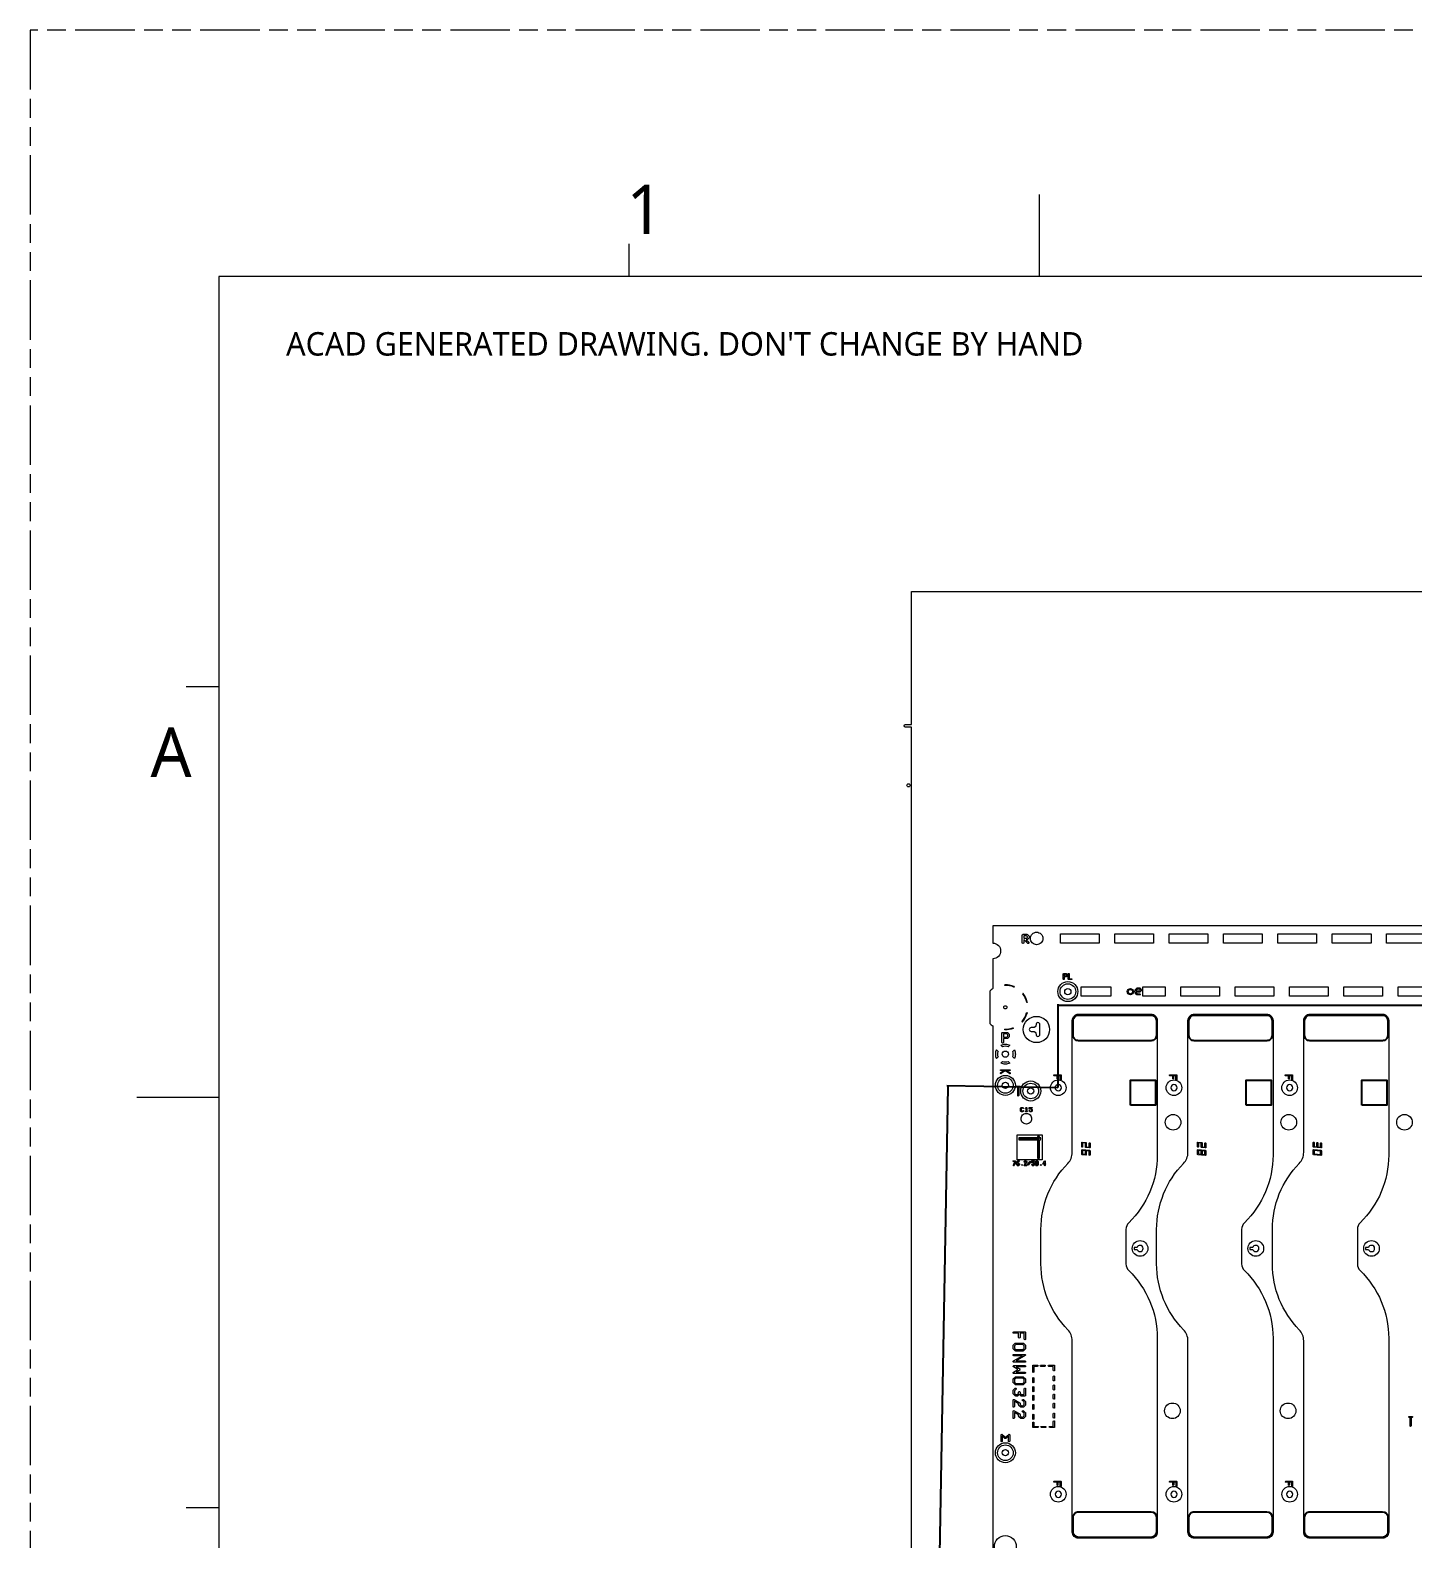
# Model space of a CAD drawing. Extents: x 2864 to 3941, y 2420 to 3182.
# Drawn here: x 2864.4 to 3085.6, y 2940.5 to 3181.8 of the extents above; entities that cross this region are included whole.
import ezdxf

# ---------------------------------------------------------------- set-up
doc = ezdxf.new("R2010")
doc.units = 0
doc.linetypes.add('PHANTOM', pattern=[29.5, 9.5, -1.5, 3, -1.5, 3, -1.5, 9.5])
doc.layers.get('0').update_dxf_attribs({"lineweight": 0})
doc.layers.get('Defpoints').update_dxf_attribs({"lineweight": 0})
for name, color, linetype in [('barcodea-t_layer0', 1, 'Continuous'), ('OUTLINE', 1, 'Continuous'), ('susa-t_layer1', 2, 'Continuous'), ('鵬鼎', 5, 'Continuous')]:
    doc.layers.add(name, color=color, linetype=linetype)
for name, color, linetype, lineweight in [('DIM', 100, 'Continuous', 15), ('備註', 1, 'Continuous', 0), ('尺寸線', 3, 'Continuous', 0)]:
    doc.layers.add(name, color=color, linetype=linetype, lineweight=lineweight)
doc.styles.get("Standard").update_dxf_attribs({"font": 'SIMPLEX.SHX', "height": 2.7})
doc.dimstyles.get("Standard").update_dxf_attribs({"dimtxt": 6, "dimasz": 0.18, "dimexe": 0.18, "dimexo": 0.0625, "dimgap": 0.09, "dimtad": 0, "dimtih": 1, "dimtoh": 1, "dimdec": 4, "dimzin": 0, "dimdsep": 46, "dimtxsty": 'Standard', "dimcen": 0.09, "dimadec": 0, "dimazin": 0, "dimtfac": 1, "dimtdec": 4, "dimtofl": 0, "dimtmove": 0, "dimatfit": 3, "dimfxl": 0, "dimtolj": 1, "dimtzin": 0, "dimarcsym": 0})

# ---------------------------------------------------------------- blocks, each defined once
blk = doc.blocks.new('*D20')
at = {"layer": 'Defpoints', "color": 0, "linetype": 'Continuous'}
for p in [(3028.9, 3012.66), (3005.49, 2691.29), (3023.15, 2690.97)]:
    blk.add_point(p, dxfattribs=at)
at = {"layer": '尺寸線', "color": 0, "linetype": 'Continuous', "lineweight": -2}
for p, q in [((3011.24, 3012.79), (3008.4, 2853.57)), ((3028.84, 3012.66), (3011.07, 3012.98)), ((3005.5, 2691.47), (3008.34, 2850.69)), ((3023.09, 2690.97), (3005.31, 2691.29))]:
    blk.add_line(p, q, dxfattribs=at)
at = {"layer": '尺寸線', "color": 0, "linetype": 'Continuous'}
for points in [[(3011.27, 3012.79), (3011.21, 3012.79), (3011.25, 3012.97)], [(3005.47, 2691.47), (3005.53, 2691.47), (3005.49, 2691.29)]]:
    blk.add_solid(points, dxfattribs=at)
at = {"layer": '尺寸線', "color": 0, "linetype": 'Continuous', "insert": (3008.37, 2852.13), "char_height": 2.7, "attachment_point": 5}
blk.add_mtext('\\A1;321.7382', dxfattribs=at)
blk = doc.blocks.new('*D21')
at = {"layer": 'Defpoints', "color": 0, "linetype": 'Continuous'}
for p in [(3248.92, 3025.86), (3028.9, 3012.66), (3248.92, 3012.66)]:
    blk.add_point(p, dxfattribs=at)
at = {"layer": '尺寸線', "color": 0, "linetype": 'Continuous', "lineweight": -2}
for p, q in [((3028.9, 3012.72), (3028.9, 3026.04)), ((3029.08, 3025.86), (3129.56, 3025.86)), ((3248.74, 3025.86), (3148.26, 3025.86)), ((3248.92, 3012.72), (3248.92, 3026.04))]:
    blk.add_line(p, q, dxfattribs=at)
at = {"layer": '尺寸線', "color": 0, "linetype": 'Continuous'}
for points in [[(3029.08, 3025.89), (3029.08, 3025.83), (3028.9, 3025.86)], [(3248.74, 3025.83), (3248.74, 3025.89), (3248.92, 3025.86)]]:
    blk.add_solid(points, dxfattribs=at)
at = {"layer": '尺寸線', "color": 0, "linetype": 'Continuous', "insert": (3138.91, 3025.86), "char_height": 2.7, "attachment_point": 5}
blk.add_mtext('\\A1;220.0200', dxfattribs=at)

msp = doc.modelspace()

# ---------------------------------------------------------------- linework, layer by layer
at = {"lineweight": 0}
for p, q in [((3025.90574, 3142.38933), (3025.90574, 3155.51673)), ((2960.26874, 3142.38933), (2960.26874, 3147.64029)), ((3908.06702, 3142.38933), (2894.63174, 3142.38933)), ((2894.63174, 3142.38933), (2894.63174, 2441.38617)), ((2894.63174, 3076.75233), (2889.38078, 3076.75233)), ((2894.63174, 3011.11533), (2881.50434, 3011.11533)), ((2894.63174, 2945.47833), (2889.38078, 2945.47833))]:
    msp.add_line(p, q, dxfattribs=at)
for p, q in [((3021.88394, 3017.33716), (3021.61735, 3017.60374)), ((3019.67591, 3015.03873), (3020.19784, 3015.39868)), ((3021.94667, 3000.86261), (3021.71359, 3000.86261)), ((3026.692, 3000.68104), (3026.61325, 3000.53228)), ((3021.7391, 2968.96339), (3023.16132, 2969.805)), ((3021.7391, 2967.16338), (3022.46309, 2967.59182))]:
    msp.add_line(p, q)
at = {"linetype": 'Continuous'}
for points in [[(3004.44397, 2630.33466, -1), (3004.44397, 2630.73466), (3005.44397, 2630.73466), (3005.44397, 2662.53466), (3005.44397, 2850.33466), (3004.44397, 2850.33466, -1), (3004.44397, 2850.73466), (3005.44397, 2850.73466), (3005.44397, 3038.53466), (3005.44397, 3070.33466), (3004.44397, 3070.33466, -1), (3004.44397, 3070.73466), (3005.44397, 3070.73466), (3005.44397, 3092.03466), (3018.44397, 3092.03466), (3272.44397, 3092.03466), (3285.44397, 3092.03466), (3285.44397, 3070.73466), (3286.44397, 3070.73466, -1), (3286.44397, 3070.33466), (3285.44397, 3070.33466), (3285.44397, 3038.53466)], [(3272.44397, 3038.53466), (3018.44397, 3038.53466), (3018.44397, 3035.78466, -0.414215), (3019.69397, 3034.53466, -0.414215), (3018.44397, 3033.28466), (3018.44397, 3028.52798, 0.044688), (3017.94397, 3028.12502), (3017.94397, 3022.94429, 0.044688), (3018.44397, 3022.54133), (3018.44397, 2900.98126)], [(3023.15998, 3035.83172), (3023.15998, 3036.45258), (3023.15998, 3037.07345, -0.414226), (3023.28497, 3037.19845), (3023.90584, 3037.19845, -0.200077), (3023.99461, 3037.16145), (3024.20079, 3036.95527, -0.200077), (3024.23779, 3036.86649), (3024.23779, 3036.65954, -0.200077), (3024.20079, 3036.57077), (3023.99461, 3036.36458, -0.200077), (3023.90584, 3036.32759), (3023.79371, 3036.32759)], [(3023.79371, 3036.32759), (3024.20118, 3035.92011, -1), (3024.0244, 3035.74334), (3023.44015, 3036.32759), (3023.40997, 3036.32759), (3023.40997, 3035.83172, -1), (3023.15998, 3035.83172)], [(3021.85242, 3028.8477, -1), (3021.8133, 3028.75567, 0.104909), (3020.38753, 3029.0342, -1), (3020.38592, 3029.13419)], [(3023.95191, 3026.3436, -1), (3023.85446, 3026.32113, 0.106282), (3023.22989, 3027.65329)], [(3023.11354, 3023.27116, 0.111014), (3023.82541, 3024.6314, -1), (3023.92202, 3024.60559)], [(3019.00401, 3018.73216), (3019.2706, 3018.46557, 0.088223), (3019.19397, 3018.03466, 0.088221), (3019.2706, 3017.60374), (3019.00401, 3017.33716)], [(3019.74647, 3019.47462, -0.113254), (3020.44397, 3019.63466, -0.113254), (3021.14148, 3019.47462)], [(3021.14148, 3019.47462), (3020.87489, 3019.20803, 0.088223), (3020.44397, 3019.28466, 0.088221), (3020.01306, 3019.20803), (3019.74647, 3019.47462)], [(3021.61735, 3017.60374, 0.088223), (3021.69397, 3018.03466, 0.088221), (3021.61735, 3018.46557), (3021.88394, 3018.73216)], [(3021.88394, 3018.73216, -0.113254), (3022.04397, 3018.03466, -0.113254), (3021.88394, 3017.33716)], [(3019.74647, 3016.5947), (3020.01306, 3016.86128, 0.088223), (3020.44397, 3016.78466, 0.088221), (3020.87489, 3016.86128), (3021.14148, 3016.5947)], [(3021.14148, 3016.5947, -0.113255), (3020.44397, 3016.43466, -0.113253), (3019.74647, 3016.5947)], [(3020.19784, 3015.39868), (3019.71849, 3015.39868, -1), (3019.71849, 3015.54868), (3021.15889, 3015.54868, -1), (3021.15889, 3015.39868), (3020.67954, 3015.39868)], [(3020.67954, 3015.39868), (3021.20147, 3015.03873, -1), (3021.11631, 3014.91525), (3020.43869, 3015.38257), (3019.76107, 3014.91525, -1), (3019.67591, 3015.03873)], [(3023.75612, 3009.34617), (3023.74214, 3009.33218, -1), (3023.67143, 3009.40289)], [(3023.80612, 3008.82085), (3023.70678, 3008.82085, -1), (3023.70678, 3008.92085), (3023.75612, 3008.92085), (3023.75612, 3009.34617)], [(3023.67143, 3009.40289), (3023.77061, 3009.50208, -0.669786), (3023.85612, 3009.46687), (3023.85612, 3008.92085), (3023.90546, 3008.92085, -1), (3023.90546, 3008.82085), (3023.80612, 3008.82085)], [(3021.71359, 3000.86261, -1), (3021.71359, 3000.98261), (3022.03116, 3000.98261, -0.519146), (3022.08805, 3000.90264), (3021.84964, 3000.22715, -1), (3021.73648, 3000.26709), (3021.94667, 3000.86261)], [(3023.4593, 3000.27266), (3023.61824, 3000.61041, -0.291832), (3023.67281, 3000.64487), (3023.72092, 3000.64487), (3023.77147, 3000.71649), (3023.77147, 3000.79099), (3023.72092, 3000.86261), (3023.62415, 3000.86261), (3023.56261, 3000.77543, -1), (3023.46457, 3000.84463), (3023.54384, 3000.95692, -0.245285), (3023.59306, 3000.98261), (3023.752, 3000.98261, -0.245298), (3023.80122, 3000.95692), (3023.88028, 3000.84492, -0.156461), (3023.89147, 3000.81003), (3023.89147, 3000.69745, -0.156474), (3023.88028, 3000.66256), (3023.80122, 3000.55055, -0.245285), (3023.752, 3000.52487), (3023.71061, 3000.52487), (3023.60814, 3000.30712)], [(3023.60814, 3000.30712), (3023.83147, 3000.30712, -1), (3023.83147, 3000.18712), (3023.51387, 3000.18712, -0.551305), (3023.4593, 3000.27266)], [(3023.16132, 2969.805), (3021.79497, 2969.805, -1), (3021.79497, 2970.025), (3023.56318, 2970.025, -0.763679), (3023.61906, 2969.82025), (3022.19684, 2968.97864)], [(3022.19684, 2968.97864), (3023.56318, 2968.97864, -1), (3023.56318, 2968.75864), (3021.79497, 2968.75864, -0.763679), (3021.7391, 2968.96339)], [(3022.46309, 2967.59182), (3021.7391, 2968.02025, -0.763685), (3021.79497, 2968.225), (3023.56318, 2968.225, -1), (3023.56318, 2968.005), (3022.19684, 2968.005)], [(3022.19684, 2968.005), (3022.7351, 2967.68648, -0.570233), (3022.7351, 2967.49715), (3022.19684, 2967.17864)], [(3022.19684, 2967.17864), (3023.56318, 2967.17864, -1), (3023.56318, 2966.95864), (3021.79497, 2966.95864, -0.763685), (3021.7391, 2967.16338)], [(3021.68497, 2961.66864), (3021.68497, 2962.715, -0.581453), (3021.85113, 2962.80958), (3022.73495, 2962.28657, -0.26551), (3022.78907, 2962.19182), (3022.78907, 2961.97967), (3023.01556, 2961.77864), (3023.2267, 2961.77864), (3023.45319, 2961.97967), (3023.45319, 2962.40396), (3023.19546, 2962.63273, -1), (3023.3415, 2962.79726), (3023.6362, 2962.53567, -0.214498), (3023.67318, 2962.45338), (3023.67318, 2961.93025, -0.214498), (3023.6362, 2961.84796), (3023.3415, 2961.58637, -0.183593), (3023.26846, 2961.55864), (3022.9738, 2961.55864, -0.183593), (3022.90076, 2961.58637), (3022.60606, 2961.84796, -0.214498), (3022.56908, 2961.93025), (3022.56908, 2962.12909), (3021.90497, 2962.52209)], [(3021.90497, 2962.52209), (3021.90497, 2961.66864, -1), (3021.68497, 2961.66864)], [(3021.68497, 2959.86864), (3021.68497, 2960.915, -0.581453), (3021.85113, 2961.00958), (3022.73495, 2960.48657, -0.26551), (3022.78907, 2960.39182), (3022.78907, 2960.17967), (3023.01556, 2959.97863), (3023.2267, 2959.97863), (3023.45319, 2960.17967), (3023.45319, 2960.60396), (3023.19546, 2960.83273, -1), (3023.3415, 2960.99726), (3023.6362, 2960.73567, -0.214498), (3023.67318, 2960.65338), (3023.67318, 2960.13025, -0.214498), (3023.6362, 2960.04796), (3023.3415, 2959.78637, -0.183593), (3023.26846, 2959.75864), (3022.9738, 2959.75864, -0.183593), (3022.90076, 2959.78637), (3022.60606, 2960.04796, -0.214498), (3022.56908, 2960.13025), (3022.56908, 2960.32909), (3021.90497, 2960.72209)], [(3021.90497, 2960.72209), (3021.90497, 2959.86864, -1), (3021.68497, 2959.86864)], [(3019.75034, 2956.14728), (3019.75034, 2957.14066, -0.63678), (3019.91456, 2957.21732), (3020.44637, 2956.77414), (3020.97818, 2957.21732, -0.63678), (3021.1424, 2957.14066), (3021.1424, 2956.14728, -1), (3020.9424, 2956.14728), (3020.9424, 2956.92715)], [(3019.95034, 2956.92715), (3019.95034, 2956.14728, -1), (3019.75034, 2956.14728)], [(3020.9424, 2956.92715), (3020.51039, 2956.56715, -0.362064), (3020.38235, 2956.56715), (3019.95034, 2956.92715)]]:
    msp.add_lwpolyline(points, format="xyb", dxfattribs=at)
for points in [[(3004.69397, 3061.03466, -0.414222), (3004.94397, 3061.28466, -0.414222), (3005.19397, 3061.03466, -0.414222), (3004.94397, 3060.78466, -0.414222)], [(3024.44397, 3036.53466, -0.414216), (3025.44397, 3037.53466, -0.414216), (3026.44397, 3036.53466, -0.414216), (3025.44397, 3035.53466, -0.414216)], [(3029.71704, 3030.01824), (3029.71704, 3030.44539), (3029.71704, 3030.87254, -0.414239), (3029.78704, 3030.94254), (3030.11452, 3030.94254, -0.234442), (3030.17039, 3030.91516), (3030.27966, 3030.77277, -0.166397), (3030.29413, 3030.72982), (3030.29413, 3030.5881, -0.166398), (3030.27966, 3030.54515), (3030.17039, 3030.40277, -0.234442), (3030.11452, 3030.37539), (3029.85704, 3030.37539), (3029.85704, 3030.01824, -1)], [(3030.51704, 3030.01824), (3030.51704, 3030.87254, -1), (3030.65704, 3030.87254), (3030.65704, 3030.08823), (3031.02413, 3030.08823, -1), (3031.02413, 3029.94823), (3030.58704, 3029.94823, -0.414239)], [(3029.94397, 3028.03466, -0.414217), (3030.44397, 3028.53466, -0.414217), (3030.94397, 3028.03466, -0.414217), (3030.44397, 3027.53466, -0.414217)], [(3041.21839, 3027.81935), (3041.21839, 3028.05423), (3041.21839, 3028.28911, -0.190123), (3041.24247, 3028.3506), (3041.46101, 3028.5857, -0.209079), (3041.52715, 3028.61442), (3041.96379, 3028.61442, -0.209079), (3042.02993, 3028.5857), (3042.24847, 3028.3506, -0.394811), (3042.2481, 3028.22765), (3042.03028, 3027.99332, -0.209905), (3041.96401, 3027.96423), (3041.39839, 3027.96423), (3041.39839, 3027.8545), (3041.56615, 3027.67403), (3041.96401, 3027.67403, -1), (3041.96401, 3027.49403), (3041.52715, 3027.49403, -0.209079), (3041.46101, 3027.52275), (3041.24247, 3027.75785, -0.190123)], [(3020.19397, 3025.53466, -0.414222), (3020.44397, 3025.78466, -0.414222), (3020.69397, 3025.53466, -0.414222), (3020.44397, 3025.28466, -0.414222)], [(3023.316, 3021.97664, -0.414215), (3025.416, 3024.07664, -0.414215), (3027.516, 3021.97664, -0.414215), (3025.416, 3019.87664, -0.414215)], [(3024.566, 3021.67664), (3024.866, 3021.67664, -0.414217), (3025.366, 3021.17664, 1), (3025.966, 3021.17664), (3025.966, 3022.77664, 1), (3025.366, 3022.77664, -0.414217), (3024.866, 3022.27664), (3024.566, 3022.27664, 1)], [(3026.1358, 2984.50314), (3026.1358, 2990.003, -0.196007), (3030.43961, 3000.56029, 0.196009), (3031.1523, 3002.30803), (3031.1523, 3023.42457, -0.414215), (3032.1523, 3024.42457), (3043.75222, 3024.42457, -0.414215), (3044.75222, 3023.42457), (3044.75222, 3001.8935, -0.202321), (3040.18872, 2991.07704, 0.202214), (3039.73572, 2990.003), (3039.73572, 2984.50314, 0.202309), (3040.18911, 2983.42872, -0.202312), (3044.75222, 2972.61263), (3044.75222, 2941.60457, -0.414215), (3043.75222, 2940.60457), (3032.1523, 2940.60457, -0.414215), (3031.1523, 2941.60457), (3031.1523, 2972.19811, 0.196013), (3030.43958, 2973.94588, -0.196007)], [(3044.6458, 2984.50314), (3044.6458, 2990.003, -0.196007), (3048.94961, 3000.56029, 0.196009), (3049.6623, 3002.30803), (3049.6623, 3023.42457, -0.414215), (3050.6623, 3024.42457), (3062.26223, 3024.42457, -0.414215), (3063.26222, 3023.42457), (3063.26222, 3001.8935, -0.202321), (3058.69873, 2991.07704, 0.202214), (3058.24572, 2990.003), (3058.24572, 2984.50314, 0.202309), (3058.69911, 2983.42872, -0.202312), (3063.26222, 2972.61263), (3063.26222, 2941.60457, -0.414215), (3062.26223, 2940.60457), (3050.6623, 2940.60457, -0.414215), (3049.6623, 2941.60457), (3049.6623, 2972.19811, 0.196013), (3048.94958, 2973.94588, -0.196007)], [(3063.1558, 2984.50314), (3063.1558, 2990.003, -0.196007), (3067.45961, 3000.56029, 0.196009), (3068.1723, 3002.30803), (3068.1723, 3023.42457, -0.414215), (3069.1723, 3024.42457), (3080.77223, 3024.42457, -0.414215), (3081.77222, 3023.42457), (3081.77222, 3001.8935, -0.202321), (3077.20873, 2991.07704, 0.202214), (3076.75572, 2990.003), (3076.75572, 2984.50314, 0.202309), (3077.20911, 2983.42872, -0.202312), (3081.77222, 2972.61263), (3081.77222, 2941.60457, -0.414215), (3080.77223, 2940.60457), (3069.1723, 2940.60457, -0.414215), (3068.1723, 2941.60457), (3068.1723, 2972.19811, 0.196013), (3067.45958, 2973.94588, -0.196007)], [(3019.88823, 3019.88785), (3019.88823, 3020.63715), (3019.88823, 3021.38645, -0.414226), (3020.01323, 3021.51145), (3020.76507, 3021.51145, -0.235848), (3020.865, 3021.46154), (3021.05261, 3021.21309, -0.163746), (3021.07803, 3021.13753), (3021.07803, 3020.88607, -0.163734), (3021.05261, 3020.81051), (3020.865, 3020.56206, -0.23584), (3020.76507, 3020.51215), (3020.13823, 3020.51215), (3020.13823, 3019.88785, -1)], [(3020.3811, 3021.93521, -1), (3020.38285, 3022.0352, 0.091818), (3021.64007, 3022.24538, -1), (3021.67425, 3022.15141, -0.091818)], [(3019.94397, 3018.03466, -0.414217), (3020.44397, 3018.53466, -0.414217), (3020.94397, 3018.03466, -0.414217), (3020.44397, 3017.53466, -0.414217)], [(3019.94397, 3013.03466, -0.414217), (3020.44397, 3013.53466, -0.414217), (3020.94397, 3013.03466, -0.414217), (3020.44397, 3012.53466, -0.414217)], [(3028.26346, 3014.59038, -1), (3028.26346, 3014.74038), (3028.78498, 3014.74038), (3029.30651, 3014.74038, -0.414241), (3029.38151, 3014.66538), (3029.38151, 3013.97001, -1), (3029.23151, 3013.97001), (3029.23151, 3014.59038), (3028.85998, 3014.59038), (3028.85998, 3014.14386, -1), (3028.70999, 3014.14386), (3028.70999, 3014.59038)], [(3046.77346, 3014.59038, -1), (3046.77346, 3014.74038), (3047.29499, 3014.74038), (3047.81651, 3014.74038, -0.414241), (3047.89151, 3014.66538), (3047.89151, 3013.97001, -1), (3047.74151, 3013.97001), (3047.74151, 3014.59038), (3047.36999, 3014.59038), (3047.36999, 3014.14386, -1), (3047.21999, 3014.14386), (3047.21999, 3014.59038)], [(3065.28346, 3014.59038, -1), (3065.28346, 3014.74038), (3065.80499, 3014.74038), (3066.32651, 3014.74038, -0.414241), (3066.40151, 3014.66538), (3066.40151, 3013.97001, -1), (3066.25151, 3013.97001), (3066.25151, 3014.59038), (3065.87998, 3014.59038), (3065.87998, 3014.14386, -1), (3065.72998, 3014.14386), (3065.72998, 3014.59038)], [(3022.26421, 3012.77817, -1), (3022.26421, 3012.92817), (3022.51255, 3012.92817), (3022.7609, 3012.92817, -1), (3022.7609, 3012.77817), (3022.58755, 3012.77817), (3022.58755, 3011.41277, -1), (3022.43756, 3011.41277), (3022.43756, 3012.77817)], [(3024.00323, 3012.13825, -0.414217), (3024.50323, 3012.63825, -0.414217), (3025.00323, 3012.13825, -0.414217), (3024.50323, 3011.63825, -0.414217)], [(3028.40203, 3012.65833, 0.414217), (3028.90203, 3012.15833, 0.414217), (3029.40203, 3012.65833, 0.414217), (3028.90203, 3013.15833, 0.414217)], [(3046.91203, 3012.65833, 0.414217), (3047.41203, 3012.15833, 0.414217), (3047.91203, 3012.65833, 0.414217), (3047.41203, 3013.15833, 0.414217)], [(3065.42203, 3012.65833, 0.414217), (3065.92203, 3012.15833, 0.414217), (3066.42203, 3012.65833, 0.414217), (3065.92203, 3013.15833, 0.414217)], [(3022.85745, 3008.97019), (3022.85745, 3009.36754, -0.200121), (3022.87224, 3009.40305), (3022.97127, 3009.50208, -0.200121), (3023.00678, 3009.51687), (3023.20546, 3009.51687, -0.200121), (3023.24097, 3009.50208), (3023.34015, 3009.40289, -1), (3023.26944, 3009.33218), (3023.18475, 3009.41687), (3023.02749, 3009.41687), (3022.95744, 3009.34683), (3022.95744, 3008.9909), (3023.02749, 3008.92085), (3023.18475, 3008.92085), (3023.26944, 3009.00554, -1), (3023.34015, 3008.93483), (3023.24097, 3008.83565, -0.200121), (3023.20546, 3008.82085), (3023.00678, 3008.82085, -0.200121), (3022.97127, 3008.83565), (3022.87224, 3008.93468, -0.200121)], [(3024.25745, 3009.2682), (3024.25745, 3009.46687, -0.414253), (3024.30744, 3009.51687), (3024.70479, 3009.51687, -1), (3024.70479, 3009.41687), (3024.35744, 3009.41687), (3024.35744, 3009.3182), (3024.60546, 3009.3182, -0.200121), (3024.64097, 3009.3034), (3024.74, 3009.20437, -0.200121), (3024.75479, 3009.16886), (3024.75479, 3008.97019, -0.200121), (3024.74, 3008.93468), (3024.64097, 3008.83565, -0.200121), (3024.60546, 3008.82085), (3024.40678, 3008.82085, -0.200121), (3024.37127, 3008.83565), (3024.27209, 3008.93483, -1), (3024.3428, 3009.00554), (3024.42749, 3008.92085), (3024.58475, 3008.92085), (3024.65479, 3008.9909), (3024.65479, 3009.14815), (3024.58475, 3009.2182), (3024.30744, 3009.2182, -0.414253)], [(3022.95087, 3007.7042, -0.414215), (3023.80087, 3008.5542, -0.414215), (3024.65087, 3007.7042, -0.414215), (3023.80087, 3006.85421, -0.414215)], [(3046.02894, 3007.12883, -0.414215), (3047.27894, 3008.37883, -0.414215), (3048.52894, 3007.12883, -0.414215), (3047.27894, 3005.87883, -0.414215)], [(3064.53894, 3007.12883, -0.414215), (3065.78894, 3008.37883, -0.414215), (3067.03894, 3007.12883, -0.414215), (3065.78894, 3005.87883, -0.414215)], [(3083.04894, 3007.12883, -0.414215), (3084.29894, 3008.37883, -0.414215), (3085.54894, 3007.12883, -0.414215), (3084.29894, 3005.87883, -0.414215)], [(3022.65359, 3004.33581), (3025.56269, 3004.33581), (3025.56269, 3001.42671, 1), (3025.63889, 3001.42671), (3025.63889, 3004.33581), (3025.68929, 3004.33581), (3025.68929, 3001.42671, 1), (3025.76549, 3001.42671), (3025.76549, 3004.33581), (3025.81589, 3004.33581), (3025.81589, 3001.42671, 1), (3025.89209, 3001.42671), (3025.89209, 3004.33581), (3026.05719, 3004.33581, 1), (3026.05719, 3004.41201), (3025.89209, 3004.41201), (3025.89209, 3004.46241), (3026.05719, 3004.46241, 1), (3026.05719, 3004.53862), (3025.89209, 3004.53862), (3025.89209, 3004.58901), (3026.05719, 3004.58901, 1), (3026.05719, 3004.66521), (3025.89209, 3004.66521), (3025.89209, 3004.83032, 1), (3025.81589, 3004.83032), (3025.81589, 3004.66521), (3025.76549, 3004.66521), (3025.76549, 3004.83032, 1), (3025.68929, 3004.83032), (3025.68929, 3004.66521), (3025.63889, 3004.66521), (3025.63889, 3004.83032, 1), (3025.56269, 3004.83032), (3025.56269, 3004.66521), (3022.65359, 3004.66521, 1), (3022.65359, 3004.58901), (3025.56269, 3004.58901), (3025.56269, 3004.53862), (3022.65359, 3004.53862, 1), (3022.65359, 3004.46241), (3025.56269, 3004.46241), (3025.56269, 3004.41201), (3022.65359, 3004.41201, 1)], [(3032.68783, 3003.20959), (3032.68783, 3003.91017, -0.444611), (3032.75363, 3003.97023), (3033.34285, 3003.91301, -0.387811), (3033.39705, 3003.85295), (3033.39705, 3003.20683), (3033.86627, 3003.16126), (3033.86627, 3003.79608, -1), (3033.98627, 3003.79608), (3033.98627, 3003.09549, -0.444611), (3033.92047, 3003.03543), (3033.33125, 3003.09265, -0.387811), (3033.27705, 3003.15271), (3033.27705, 3003.79884), (3032.80783, 3003.84441), (3032.80783, 3003.20959, -1)], [(3051.19783, 3003.20959), (3051.19783, 3003.91017, -0.444611), (3051.26363, 3003.97023), (3051.85285, 3003.91301, -0.387811), (3051.90705, 3003.85295), (3051.90705, 3003.20683), (3052.37627, 3003.16126), (3052.37627, 3003.79608, -1), (3052.49627, 3003.79608), (3052.49627, 3003.09549, -0.444611), (3052.43047, 3003.03543), (3051.84125, 3003.09265, -0.387811), (3051.78705, 3003.15271), (3051.78705, 3003.79884), (3051.31783, 3003.84441), (3051.31783, 3003.20959, -1)], [(3069.70783, 3003.20993), (3069.70783, 3003.91051, -1), (3069.82783, 3003.91051), (3069.82783, 3003.26404), (3070.29705, 3003.21848), (3070.29705, 3003.85329, -1), (3070.41705, 3003.85329), (3070.41705, 3003.20683), (3070.88627, 3003.16126), (3070.88627, 3003.79608, -1), (3071.00627, 3003.79608), (3071.00627, 3003.09549, -0.444611), (3070.94047, 3003.03543), (3069.76203, 3003.14987, -0.387811)], [(3032.68783, 3002.00993), (3032.68783, 3002.71017, -0.444611), (3032.75363, 3002.77023), (3033.93207, 3002.6558, -0.387811), (3033.98627, 3002.59573), (3033.98627, 3001.89515, -1), (3033.86627, 3001.89515), (3033.86627, 3002.54162), (3033.39705, 3002.58719), (3033.39705, 3001.95271, -0.444611), (3033.33125, 3001.89265), (3032.74203, 3001.94987, -0.387811)], [(3051.19783, 3002.00993), (3051.19783, 3002.71017, -0.444611), (3051.26363, 3002.77023), (3052.44207, 3002.6558, -0.387811), (3052.49627, 3002.59573), (3052.49627, 3001.8955, -0.444611), (3052.43047, 3001.83543), (3051.25203, 3001.94987, -0.387811)], [(3069.70783, 3002.00993), (3069.70783, 3002.71017, -0.444611), (3069.77363, 3002.77023), (3070.95207, 3002.6558, -0.387811), (3071.00627, 3002.59573), (3071.00627, 3001.8955, -0.444611), (3070.94047, 3001.83543), (3069.76203, 3001.94987, -0.387811)], [(3022.25359, 3000.3597), (3022.25359, 3000.58487), (3022.25359, 3000.69745, -0.156474), (3022.26478, 3000.73234), (3022.42331, 3000.95692, -0.245285), (3022.47253, 3000.98261), (3022.63147, 3000.98261, -1), (3022.63147, 3000.86261), (3022.50362, 3000.86261), (3022.37359, 3000.6784), (3022.37359, 3000.64487), (3022.552, 3000.64487, -0.245298), (3022.60122, 3000.61918), (3022.68028, 3000.50717, -0.156461), (3022.69147, 3000.47228), (3022.69147, 3000.3597, -0.156474), (3022.68028, 3000.32481), (3022.60122, 3000.21281, -0.245285), (3022.552, 3000.18712), (3022.39306, 3000.18712, -0.245298), (3022.34384, 3000.21281), (3022.26478, 3000.32481, -0.156461)], [(3024.06457, 3000.3943), (3024.38246, 3000.84463, -1), (3024.48049, 3000.77543), (3024.16261, 3000.3251, -1)], [(3024.65359, 3000.69745), (3024.65359, 3000.92261, -0.414245), (3024.71359, 3000.98261), (3025.03147, 3000.98261, -1), (3025.03147, 3000.86261), (3024.77359, 3000.86261), (3024.77359, 3000.75745), (3024.952, 3000.75745, -0.245298), (3025.00122, 3000.73176), (3025.08028, 3000.61976, -0.156461), (3025.09147, 3000.58487), (3025.09147, 3000.3597, -0.156474), (3025.08028, 3000.32481), (3025.00122, 3000.21281, -0.245285), (3024.952, 3000.18712), (3024.79306, 3000.18712, -0.245298), (3024.74384, 3000.21281), (3024.66458, 3000.3251, -1), (3024.76261, 3000.3943), (3024.82415, 3000.30712), (3024.92091, 3000.30712), (3024.97147, 3000.37874), (3024.97147, 3000.56582), (3024.92091, 3000.63745), (3024.71359, 3000.63745, -0.414245)], [(3025.25359, 3000.3597), (3025.25359, 3000.81003, -0.156474), (3025.26478, 3000.84492), (3025.34384, 3000.95692, -0.245285), (3025.39306, 3000.98261), (3025.552, 3000.98261, -0.245298), (3025.60122, 3000.95692), (3025.68028, 3000.84492, -0.156461), (3025.69147, 3000.81003), (3025.69147, 3000.3597, -0.156474), (3025.68028, 3000.32481), (3025.60122, 3000.21281, -0.245285), (3025.552, 3000.18712), (3025.39306, 3000.18712, -0.245298), (3025.34384, 3000.21281), (3025.26478, 3000.32481, -0.156461)], [(3026.46063, 3000.50048), (3026.69891, 3000.95057, -0.782967), (3026.812, 3000.92261), (3026.812, 3000.53228), (3026.83147, 3000.53228, -1), (3026.83147, 3000.41228), (3026.812, 3000.41228), (3026.812, 3000.24712, -1), (3026.692, 3000.24712), (3026.692, 3000.41228), (3026.51359, 3000.41228, -0.565968)], [(3040.74776, 2986.95611, -0.414215), (3041.99776, 2988.2061, -0.414215), (3043.24776, 2986.95611, -0.414215), (3041.99776, 2985.70611, -0.414215)], [(3041.04662, 2986.8061), (3041.52079, 2986.8061, 0.327544), (3041.99776, 2986.45611, 0.414217), (3042.49776, 2986.95611, 0.414217), (3041.99776, 2987.45611, 0.327542), (3041.52079, 2987.1061), (3041.04662, 2987.1061)], [(3059.25776, 2986.95611, -0.414215), (3060.50776, 2988.2061, -0.414215), (3061.75776, 2986.95611, -0.414215), (3060.50776, 2985.70611, -0.414215)], [(3059.55662, 2986.8061), (3060.03079, 2986.8061, 0.327544), (3060.50776, 2986.45611, 0.414217), (3061.00776, 2986.95611, 0.414217), (3060.50776, 2987.45611, 0.327542), (3060.03079, 2987.1061), (3059.55662, 2987.1061)], [(3077.76776, 2986.95611, -0.414215), (3079.01776, 2988.2061, -0.414215), (3080.26776, 2986.95611, -0.414215), (3079.01776, 2985.70611, -0.414215)], [(3078.06661, 2986.8061), (3078.54079, 2986.8061, 0.327544), (3079.01776, 2986.45611, 0.414217), (3079.51776, 2986.95611, 0.414217), (3079.01776, 2987.45611, 0.327542), (3078.54079, 2987.1061), (3078.06661, 2987.1061)], [(3021.79497, 2973.405, -1), (3021.79497, 2973.62499), (3022.67908, 2973.62499), (3023.56318, 2973.62499, -0.41423), (3023.67318, 2973.515), (3023.67318, 2972.46864, -1), (3023.45319, 2972.46864), (3023.45319, 2973.405), (3022.78907, 2973.405), (3022.78907, 2972.73023, -1), (3022.56908, 2972.73023), (3022.56908, 2973.405)], [(3021.68497, 2970.93025), (3021.68497, 2971.45338, -0.214498), (3021.72195, 2971.53567), (3022.01665, 2971.79726, -0.183593), (3022.0897, 2971.825), (3023.26846, 2971.825, -0.183593), (3023.3415, 2971.79726), (3023.6362, 2971.53567, -0.214498), (3023.67318, 2971.45338), (3023.67318, 2970.93025, -0.214498), (3023.6362, 2970.84796), (3023.3415, 2970.58637, -0.183593), (3023.26846, 2970.55864), (3022.0897, 2970.55864, -0.183593), (3022.01665, 2970.58637), (3021.72195, 2970.84796, -0.214498)], [(3024.81663, 2967.24157), (3024.81663, 2968.20715, -0.414228), (3024.91663, 2968.30715), (3025.55213, 2968.30715, -1), (3025.55213, 2968.10715), (3025.01663, 2968.10715), (3025.01663, 2967.24157, -1)], [(3026.12828, 2968.10715, -1), (3026.12828, 2968.30715), (3026.72828, 2968.30715, -1), (3026.72828, 2968.10715)], [(3027.41139, 2968.10715, -1), (3027.41139, 2968.30715), (3028.21663, 2968.30715, -0.414228), (3028.31663, 2968.20715), (3028.31663, 2967.47471, -1), (3028.11663, 2967.47471), (3028.11663, 2968.10715)], [(3021.68497, 2965.53025), (3021.68497, 2966.05338, -0.214498), (3021.72195, 2966.13567), (3022.01665, 2966.39726, -0.183593), (3022.0897, 2966.42499), (3023.26846, 2966.42499, -0.183593), (3023.3415, 2966.39726), (3023.6362, 2966.13567, -0.214498), (3023.67318, 2966.05338), (3023.67318, 2965.53025, -0.214498), (3023.6362, 2965.44796), (3023.3415, 2965.18637, -0.183593), (3023.26846, 2965.15864), (3022.0897, 2965.15864, -0.183593), (3022.01665, 2965.18637), (3021.72195, 2965.44796, -0.214498)], [(3024.81663, 2965.59347), (3024.81663, 2966.21147, -1), (3025.01663, 2966.21147), (3025.01663, 2965.59347, -1)], [(3028.11663, 2965.86571), (3028.11663, 2966.48371, -1), (3028.31663, 2966.48371), (3028.31663, 2965.86571, -1)], [(3021.68497, 2963.73025), (3021.68497, 2964.25338, -0.214498), (3021.72195, 2964.33567), (3022.01665, 2964.59726, -1), (3022.16269, 2964.43273), (3021.90497, 2964.20396), (3021.90497, 2963.77967), (3022.13145, 2963.57863), (3022.3426, 2963.57863), (3022.56908, 2963.77967), (3022.56908, 2963.99182, -1), (3022.78907, 2963.99182), (3022.78907, 2963.77967), (3023.01556, 2963.57863), (3023.45319, 2963.57863), (3023.45319, 2964.515, -1), (3023.67318, 2964.515), (3023.67318, 2963.46864, -0.41423), (3023.56318, 2963.35864), (3022.9738, 2963.35864, -0.183593), (3022.90076, 2963.38637), (3022.67908, 2963.58315), (3022.45739, 2963.38637, -0.183593), (3022.38435, 2963.35864), (3022.0897, 2963.35864, -0.183593), (3022.01665, 2963.38637), (3021.72195, 2963.64796, -0.214498)], [(3024.81663, 2964.13947), (3024.81663, 2964.75747, -1), (3025.01663, 2964.75747), (3025.01663, 2964.13947, -1)], [(3024.81663, 2962.75475), (3024.81663, 2963.37275, -1), (3025.01663, 2963.37275), (3025.01663, 2962.75475, -1)], [(3028.11663, 2964.41171), (3028.11663, 2965.02971, -1), (3028.31663, 2965.02971), (3028.31663, 2964.41171, -1)], [(3028.11663, 2962.95316), (3028.11663, 2963.57116, -1), (3028.31663, 2963.57116), (3028.31663, 2962.95316, -1)], [(3024.81663, 2961.30766), (3024.81663, 2961.92566, -1), (3025.01663, 2961.92566), (3025.01663, 2961.30766, -1)], [(3024.81663, 2959.72537), (3024.81663, 2960.34337, -1), (3025.01663, 2960.34337), (3025.01663, 2959.72537, -1)], [(3028.11663, 2961.50337), (3028.11663, 2962.12137, -1), (3028.31663, 2962.12137), (3028.31663, 2961.50337, -1)], [(3028.11663, 2959.91236), (3028.11663, 2960.53036, -1), (3028.31663, 2960.53036), (3028.31663, 2959.91236, -1)], [(3045.91973, 2960.99173, -0.414215), (3047.16973, 2962.24174, -0.414215), (3048.41973, 2960.99173, -0.414215), (3047.16973, 2959.74173, -0.414215)], [(3064.42973, 2960.99173, -0.414215), (3065.67973, 2962.24174, -0.414215), (3066.92973, 2960.99173, -0.414215), (3065.67973, 2959.74173, -0.414215)], [(3024.81663, 2958.40715), (3024.81663, 2959.09521, -1), (3025.01663, 2959.09521), (3025.01663, 2958.50715), (3025.63297, 2958.50715, -1), (3025.63297, 2958.30715), (3024.91663, 2958.30715, -0.414228)], [(3026.24462, 2958.30715, -1), (3026.24462, 2958.50715), (3026.84462, 2958.50715, -1), (3026.84462, 2958.30715)], [(3027.5569, 2958.30715, -1), (3027.5569, 2958.50715), (3028.11663, 2958.50715), (3028.11663, 2959.29504, -1), (3028.31663, 2959.29504), (3028.31663, 2958.40715, -0.414228), (3028.21663, 2958.30715)], [(3085.02779, 2959.94406, -1), (3085.02779, 2960.09405), (3085.27614, 2960.09405), (3085.52448, 2960.09405, -1), (3085.52448, 2959.94406), (3085.35114, 2959.94406), (3085.35114, 2958.57866, -1), (3085.20114, 2958.57866), (3085.20114, 2959.94406)], [(3019.94397, 2954.28466, -0.414217), (3020.44397, 2954.78466, -0.414217), (3020.94397, 2954.28466, -0.414217), (3020.44397, 2953.78466, -0.414217)], [(3028.2689, 2949.57694, -1), (3028.2689, 2949.72693), (3028.79042, 2949.72693), (3029.31195, 2949.72693, -0.414241), (3029.38695, 2949.65193), (3029.38695, 2948.95657, -1), (3029.23695, 2948.95657), (3029.23695, 2949.57694), (3028.86542, 2949.57694), (3028.86542, 2949.13041, -1), (3028.71542, 2949.13041), (3028.71542, 2949.57694)], [(3046.7789, 2949.57694, -1), (3046.7789, 2949.72693), (3047.30042, 2949.72693), (3047.82195, 2949.72693, -0.414241), (3047.89695, 2949.65193), (3047.89695, 2948.95657, -1), (3047.74695, 2948.95657), (3047.74695, 2949.57694), (3047.37542, 2949.57694), (3047.37542, 2949.13041, -1), (3047.22542, 2949.13041), (3047.22542, 2949.57694)], [(3065.2889, 2949.57694, -1), (3065.2889, 2949.72693), (3065.81042, 2949.72693), (3066.33195, 2949.72693, -0.414241), (3066.40695, 2949.65193), (3066.40695, 2948.95657, -1), (3066.25695, 2948.95657), (3066.25695, 2949.57694), (3065.88542, 2949.57694), (3065.88542, 2949.13041, -1), (3065.73542, 2949.13041), (3065.73542, 2949.57694)], [(3028.40747, 2947.64489, 0.414217), (3028.90747, 2947.14489, 0.414217), (3029.40747, 2947.64489, 0.414217), (3028.90747, 2948.14489, 0.414217)], [(3046.91747, 2947.64489, 0.414217), (3047.41747, 2947.14489, 0.414217), (3047.91747, 2947.64489, 0.414217), (3047.41747, 2948.14489, 0.414217)], [(3065.42747, 2947.64489, 0.414217), (3065.92747, 2947.14489, 0.414217), (3066.42747, 2947.64489, 0.414217), (3065.92747, 2948.14489, 0.414217)], [(3018.69397, 2939.28466, -0.414215), (3020.44397, 2941.03466, -0.414215), (3022.19397, 2939.28466, -0.414215), (3020.44397, 2937.53466, -0.414215)]]:
    msp.add_lwpolyline(points, format="xyb", close=True, dxfattribs=at)
for points in [[(3023.40997, 3036.57758), (3023.85406, 3036.57758), (3023.98779, 3036.71131), (3023.98779, 3036.81472), (3023.85406, 3036.94845), (3023.40997, 3036.94845)], [(3029.24297, 3035.78466), (3029.24297, 3037.28466), (3035.44297, 3037.28466), (3035.44297, 3035.78466)], [(3037.94297, 3035.78466), (3037.94297, 3037.28466), (3044.14297, 3037.28466), (3044.14297, 3035.78466)], [(3046.64297, 3035.78466), (3046.64297, 3037.28466), (3052.84297, 3037.28466), (3052.84297, 3035.78466)], [(3055.34297, 3035.78466), (3055.34297, 3037.28466), (3061.54297, 3037.28466), (3061.54297, 3035.78466)], [(3064.04297, 3035.78466), (3064.04297, 3037.28466), (3070.24297, 3037.28466), (3070.24297, 3035.78466)], [(3072.74297, 3035.78466), (3072.74297, 3037.28466), (3078.94297, 3037.28466), (3078.94297, 3035.78466)], [(3081.44297, 3035.78466), (3081.44297, 3037.28466), (3087.64297, 3037.28466), (3087.64297, 3035.78466)], [(3029.85704, 3030.51539), (3030.08034, 3030.51539), (3030.15413, 3030.61153), (3030.15413, 3030.70639), (3030.08034, 3030.80254), (3029.85704, 3030.80254)], [(3032.58555, 3027.28466), (3032.58555, 3028.78466), (3037.29397, 3028.78466), (3037.29397, 3027.28466)], [(3041.39839, 3028.14423), (3041.9248, 3028.14423), (3042.05968, 3028.28932), (3041.9248, 3028.43443), (3041.56615, 3028.43443), (3041.39839, 3028.25396)], [(3042.41357, 3027.28466), (3042.41357, 3028.78466), (3045.99397, 3028.78466), (3045.99397, 3027.28466)], [(3048.49397, 3027.28466), (3048.49397, 3028.78466), (3054.69397, 3028.78466), (3054.69397, 3027.28466)], [(3057.19397, 3027.28466), (3057.19397, 3028.78466), (3063.39397, 3028.78466), (3063.39397, 3027.28466)], [(3065.89397, 3027.28466), (3065.89397, 3028.78466), (3072.09397, 3028.78466), (3072.09397, 3027.28466)], [(3074.59397, 3027.28466), (3074.59397, 3028.78466), (3080.79397, 3028.78466), (3080.79397, 3027.28466)], [(3083.29397, 3027.28466), (3083.29397, 3028.78466), (3089.49397, 3028.78466), (3089.49397, 3027.28466)], [(3020.13823, 3020.76215), (3020.70282, 3020.76215), (3020.82803, 3020.92796), (3020.82803, 3021.09564), (3020.70282, 3021.26145), (3020.13823, 3021.26145)], [(3022.35359, 3001.12712), (3022.35359, 3005.12712), (3026.35359, 3005.12712), (3026.35359, 3001.12712)], [(3025.63889, 3004.53862), (3025.63889, 3004.58901), (3025.68929, 3004.58901), (3025.68929, 3004.53862)], [(3025.63889, 3004.41201), (3025.63889, 3004.46241), (3025.68929, 3004.46241), (3025.68929, 3004.41201)], [(3025.76549, 3004.53862), (3025.76549, 3004.58901), (3025.81589, 3004.58901), (3025.81589, 3004.53862)], [(3025.76549, 3004.41201), (3025.76549, 3004.46241), (3025.81589, 3004.46241), (3025.81589, 3004.41201)], [(3032.80783, 3002.06404), (3033.27705, 3002.01848), (3033.27705, 3002.59884), (3032.80783, 3002.6444)], [(3051.31783, 3002.06404), (3051.78705, 3002.01848), (3051.78705, 3002.59884), (3051.31783, 3002.6444)], [(3051.90705, 3002.00683), (3052.37627, 3001.96126), (3052.37627, 3002.54162), (3051.90705, 3002.58719)], [(3069.82783, 3002.06404), (3070.36285, 3002.01209), (3070.88627, 3001.96126), (3070.88627, 3002.54162), (3070.35125, 3002.59358), (3069.82783, 3002.6444)], [(3022.37359, 3000.37874), (3022.42415, 3000.30712), (3022.52091, 3000.30712), (3022.57147, 3000.37874), (3022.57147, 3000.45324), (3022.52091, 3000.52487), (3022.37359, 3000.52487)], [(3025.37359, 3000.37874), (3025.42415, 3000.30712), (3025.52091, 3000.30712), (3025.57147, 3000.37874), (3025.57147, 3000.79099), (3025.52091, 3000.86261), (3025.42415, 3000.86261), (3025.37359, 3000.79099)], [(3021.90497, 2970.97967), (3022.13145, 2970.77863), (3023.2267, 2970.77863), (3023.45319, 2970.97967), (3023.45319, 2971.40396), (3023.2267, 2971.605), (3022.13145, 2971.605), (3021.90497, 2971.40396)], [(3021.90497, 2965.57967), (3022.13145, 2965.37863), (3023.2267, 2965.37863), (3023.45319, 2965.57967), (3023.45319, 2966.00397), (3023.2267, 2966.205), (3022.13145, 2966.205), (3021.90497, 2966.00397)]]:
    msp.add_lwpolyline(points, close=True, dxfattribs=at)
msp.add_lwpolyline([(3026.61325, 3000.53228), (3026.692, 3000.53228), (3026.692, 3000.68104)], dxfattribs=at)
for centre, radius in [((3030.44397, 3028.03466), 1.6), ((3030.44397, 3028.03466), 1.25), ((3040.44397, 3028.03466), 0.5), ((3040.44397, 3028.03466), 0.35), ((3020.44397, 3013.03466), 1.6), ((3020.44397, 3013.03466), 1.25), ((3024.50323, 3012.13825), 1.6), ((3028.90203, 3012.65833), 1.25), ((3047.41203, 3012.65833), 1.25), ((3065.92203, 3012.65833), 1.25), ((3024.50323, 3012.13825), 1.25), ((3023.11227, 3000.30341), 0.06), ((3026.11227, 3000.30341), 0.06), ((3020.44397, 2954.28466), 1.6), ((3020.44397, 2954.28466), 1.25), ((3028.90747, 2947.64489), 1.25), ((3047.41747, 2947.64489), 1.25), ((3065.92747, 2947.64489), 1.25)]:
    msp.add_circle(centre, radius)
for centre, radius, start, end in [((3020.44397, 3025.53465), 3.6, 66.968544, 90.923896), ((3023.26969, 3027.68356), 0.05, 37.250344, 217.250344), ((3020.44397, 3025.53465), 3.60001, 12.985667, 37.252198), ((3023.15168, 3023.23883), 0.05, 139.70695, 319.70695), ((3020.44397, 3025.53466), 3.6, 319.705803, 345.044061), ((3020.44397, 3018.03466), 1.6, 154.154989, 180.000042), ((3020.44397, 3018.03466), 1.6, 179.999958, 205.845011)]:
    msp.add_arc(centre, radius, start, end)
at = {"layer": 'barcodea-t_layer0', "linetype": 'Continuous'}
for points in [[(3040.45226, 3009.85183), (3040.45226, 3013.85182), (3044.45225, 3013.85182), (3044.45225, 3009.85183)], [(3058.96226, 3009.85183), (3058.96226, 3013.85182), (3062.96225, 3013.85182), (3062.96225, 3009.85183)], [(3077.47226, 3009.85183), (3077.47226, 3013.85182), (3081.47225, 3013.85182), (3081.47225, 3009.85183)]]:
    msp.add_lwpolyline(points, close=True, dxfattribs=at)
at = {"layer": 'susa-t_layer1', "linetype": 'Continuous'}
for points in [[(3031.30216, 3021.02453), (3031.30216, 3023.42457, -0.413953), (3032.1523, 3024.27446), (3043.75222, 3024.27446, -0.414479), (3044.60236, 3023.42457), (3044.60236, 3021.02453, -0.414391), (3043.75222, 3020.17439), (3032.1523, 3020.17439, -0.414217)], [(3049.81216, 3021.02453), (3049.81216, 3023.42457, -0.413953), (3050.6623, 3024.27446), (3062.26223, 3024.27446, -0.414479), (3063.11236, 3023.42457), (3063.11236, 3021.02453, -0.414391), (3062.26223, 3020.17439), (3050.6623, 3020.17439, -0.414217)], [(3068.32216, 3021.02453), (3068.32216, 3023.42457, -0.413953), (3069.1723, 3024.27446), (3080.77223, 3024.27446, -0.414479), (3081.62236, 3023.42457), (3081.62236, 3021.02453, -0.414391), (3080.77223, 3020.17439), (3069.1723, 3020.17439, -0.414217)], [(3031.30216, 2941.60432), (3031.30216, 2944.00436, -0.414215), (3032.15205, 2944.85425), (3043.75222, 2944.85425, -0.414129), (3044.60236, 2944.00436), (3044.60236, 2941.60432, -0.414128), (3043.75273, 2940.75443), (3032.1523, 2940.75443, -0.414129)], [(3049.81216, 2941.60432), (3049.81216, 2944.00436, -0.414215), (3050.66204, 2944.85425), (3062.26223, 2944.85425, -0.414129), (3063.11236, 2944.00436), (3063.11236, 2941.60432, -0.414128), (3062.26273, 2940.75443), (3050.6623, 2940.75443, -0.414129)], [(3068.32216, 2941.60432), (3068.32216, 2944.00436, -0.414215), (3069.17205, 2944.85425), (3080.77223, 2944.85425, -0.414129), (3081.62236, 2944.00436), (3081.62236, 2941.60432, -0.414128), (3080.77273, 2940.75443), (3069.1723, 2940.75443, -0.414129)]]:
    msp.add_lwpolyline(points, format="xyb", close=True, dxfattribs=at)
at = {"layer": '備註', "color": 2, "linetype": 'PHANTOM', "lineweight": 0}
for p, q in [((3941.15578, 3181.78733), (2864.43501, 3181.78733)), ((2864.43501, 3181.78733), (2864.43501, 2420.38233))]:
    msp.add_line(p, q, dxfattribs=at)

# ---------------------------------------------------------------- texts
at = {"layer": 'DIM', "insert": (2959.8385, 3157.07734), "char_height": 7.87644, "width": 4.7954102, "attachment_point": 1}
msp.add_mtext('{\\fMicrosoft JhengHei|b0|i0|c136|p0;\\C0;1}', dxfattribs=at)
at = {"layer": 'OUTLINE', "linetype": 'Continuous', "lineweight": 0, "insert": (2905.38015, 3133.49856), "char_height": 3.75, "width": 146.8436368, "attachment_point": 1}
msp.add_mtext("{\\fMicrosoft JhengHei|b0|i0|c136|p0;\\C3;ACAD GENERATED DRAWING. DON'T CHANGE BY HAND}", dxfattribs=at)
at = {"layer": '鵬鼎', "insert": (2883.69958, 3070.25353), "char_height": 7.87644, "width": 14.8568792, "attachment_point": 1}
msp.add_mtext('{\\fMicrosoft JhengHei|b0|i0|c136|p0;\\C0;A}', dxfattribs=at)

# ---------------------------------------------------------------- dimensions: what is measured, and where the dimension line sits
at = {"layer": '尺寸線', "linetype": 'Continuous'}
dim = msp.add_linear_dim(base=(3248.92203, 3025.86249), p1=(3028.90203, 3012.65834), p2=(3248.92203, 3012.65834), angle=0, dimstyle='Standard', dxfattribs=at)
dim.commit()
dim.dimension.update_dxf_attribs({"geometry": '*D21', "text_midpoint": (3138.91203, 3025.86249), "dimtype": 161})
dim = msp.add_aligned_dim(p1=(3028.90203, 3012.65834), p2=(3023.15084, 2690.97154), distance=-17.65905, dimstyle='Standard', dxfattribs=at)
dim.commit()
dim.dimension.update_dxf_attribs({"geometry": '*D20', "text_midpoint": (3008.37021, 2852.1306)})

doc.saveas('drawing.dxf')
